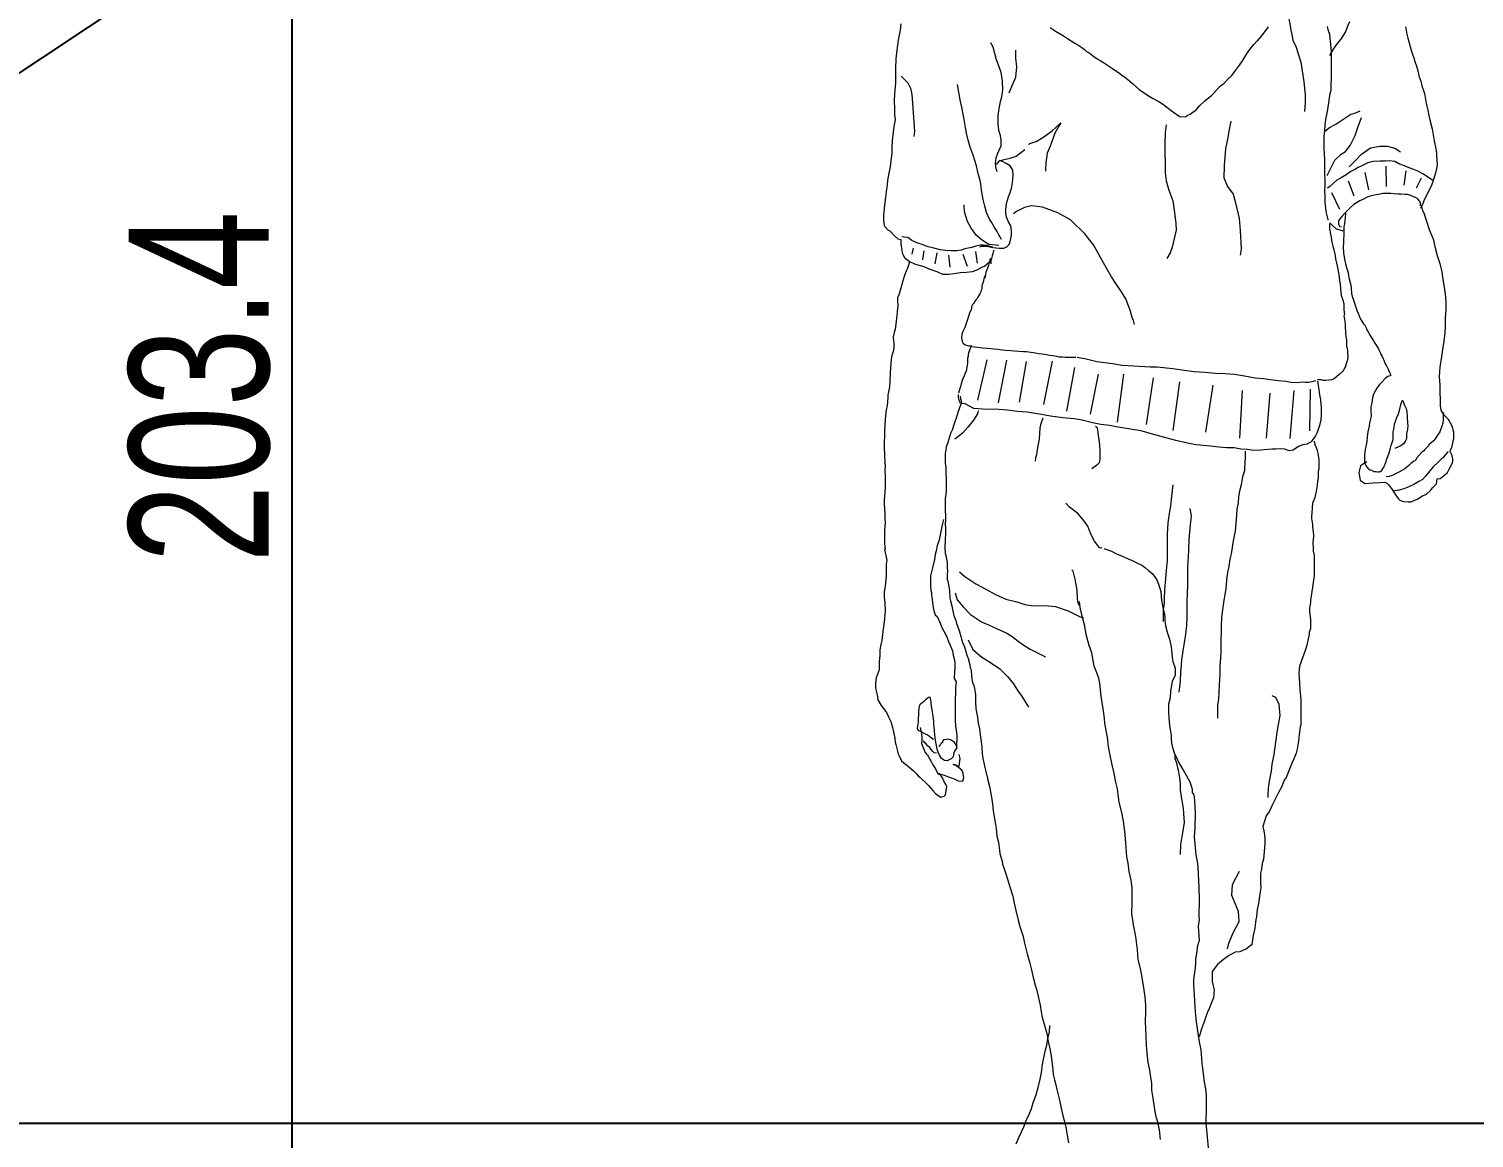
# Model space of a CAD drawing. Header units: centimetres. Extents: x 77721 to 213373, y -51694 to -17847.
# Drawn here: x 79143.6 to 79272.7, y -25194.9 to -25095.9 of the extents above; entities that cross this region are included whole.
import ezdxf

# ---------------------------------------------------------------- set-up
doc = ezdxf.new("R2010")
doc.units = ezdxf.units.CM
doc.header["$LTSCALE"] = 5
doc.header["$MEASUREMENT"] = 0
doc.layers.add('A-FURN', color=25, linetype='Continuous', lineweight=15, true_color=0xa46651)
doc.layers.add('KOTI', color=4, linetype='Continuous')
doc.styles.add('4-', font='simp.shx', dxfattribs={"width": 0.75})
doc.dimstyles.new('KOTI_K50.0cm', dxfattribs={"dimtxt": 12.5, "dimasz": 12.5, "dimexe": 12.5, "dimexo": 0, "dimgap": 2, "dimtad": 1, "dimdec": 1, "dimrnd": 0.1, "dimdsep": 46, "dimtxsty": '4-', "dimtsz": 3, "dimcen": 0.09, "dimdle": 4.5, "dimclrd": 256, "dimclrt": 256, "dimaunit": 1, "dimazin": 2, "dimtfac": 1, "dimtdec": 4, "dimtix": 1, "dimtmove": 2, "dimatfit": 3, "dimfxl": 12.5, "dimfxlon": 1, "dimtvp": 1, "dimtolj": 1, "dimtzin": 0, "dimarcsym": 0})

# ---------------------------------------------------------------- blocks, each defined once
blk = doc.blocks.new('*D189')
at = {"layer": 'Defpoints', "color": 0, "linetype": 'Continuous', "transparency": 16777216}
for p in [(79253.7, -25011.55), (78981.81, -25161.55), (79028.7, -25161.55)]:
    blk.add_point(p, dxfattribs=at)
at = {"layer": 'KOTI', "linetype": 'Continuous', "lineweight": -2, "transparency": 16777216}
for p, q in [((78981.81, -25007.05), (78981.81, -25166.05)), ((78984.81, -25014.55), (78978.81, -25008.55)), ((78984.81, -25164.55), (78978.81, -25158.55))]:
    blk.add_line(p, q, dxfattribs=at)
at = {"layer": 'KOTI', "color": 0, "linetype": 'Continuous', "lineweight": -2, "transparency": 16777216}
for p, q in [((78994.31, -25011.55), (78969.31, -25011.55)), ((78994.31, -25161.55), (78969.31, -25161.55))]:
    blk.add_line(p, q, dxfattribs=at)
at = {"layer": 'KOTI', "linetype": 'Continuous', "transparency": 16777216, "insert": (78973.56, -25086.55), "char_height": 12.5, "attachment_point": 5, "rotation": 90, "style": '4-'}
blk.add_mtext('\\A1;150', dxfattribs=at)
blk = doc.blocks.new('*D195')
at = {"layer": 'Defpoints', "color": 0, "linetype": 'Continuous', "transparency": 16777216}
for p in [(79167.15, -25026.16), (79253.7, -25026.16), (79243.7, -25229.55)]:
    blk.add_point(p, dxfattribs=at)
at = {"layer": 'KOTI', "linetype": 'Continuous', "lineweight": -2, "transparency": 16777216}
for p, q in [((79167.15, -25234.05), (79167.15, -25021.66)), ((79170.15, -25029.16), (79164.15, -25023.16)), ((79170.15, -25232.55), (79164.15, -25226.55))]:
    blk.add_line(p, q, dxfattribs=at)
at = {"layer": 'KOTI', "color": 0, "linetype": 'Continuous', "lineweight": -2, "transparency": 16777216}
for p, q in [((79179.65, -25026.16), (79154.65, -25026.16)), ((79179.65, -25229.55), (79154.65, -25229.55))]:
    blk.add_line(p, q, dxfattribs=at)
at = {"layer": 'KOTI', "linetype": 'Continuous', "transparency": 16777216, "insert": (79158.9, -25127.86), "char_height": 12.5, "attachment_point": 5, "rotation": 90, "style": '4-'}
blk.add_mtext('\\A1;203.4', dxfattribs=at)
blk = doc.blocks.new('PEOPLE11')
at = {"linetype": 'Continuous'}
for points in [[(0.11411, 0.76472), (0.11452, 0.76211), (0.11463, 0.7618), (0.11525, 0.75908), (0.11588, 0.75668), (0.11693, 0.75282), (0.11776, 0.75042), (0.11839, 0.74843), (0.1186, 0.7477), (0.11985, 0.74425), (0.12058, 0.74164), (0.12089, 0.73976), (0.12194, 0.73715), (0.12246, 0.73464), (0.1233, 0.73235), (0.12382, 0.73078), (0.12434, 0.72681), (0.12497, 0.7243), (0.12539, 0.72232), (0.12601, 0.7196), (0.12664, 0.71668), (0.12758, 0.71281), (0.12821, 0.70978), (0.12862, 0.70665), (0.12946, 0.70268), (0.12988, 0.70028), (0.12988, 0.69944), (0.13019, 0.69453), (0.12977, 0.69161), (0.12852, 0.68743), (0.12747, 0.6844), (0.12601, 0.68117), (0.12361, 0.67667), (0.12309, 0.67511), (0.12173, 0.67218)], [(-0.10023, 0.63667), (-0.09949, 0.64022), (-0.09835, 0.64335), (-0.09761, 0.6467), (-0.09803, 0.64482), (-0.10064, 0.64262), (-0.10179, 0.64231), (-0.10451, 0.64085), (-0.10691, 0.63991), (-0.10973, 0.63959), (-0.11297, 0.63939), (-0.11631, 0.63897), (-0.11882, 0.63865), (-0.12185, 0.63865), (-0.12467, 0.63991), (-0.12874, 0.64137), (-0.13135, 0.64241), (-0.13386, 0.64325), (-0.13616, 0.64388), (-0.13898, 0.64523), (-0.14106, 0.6467), (-0.142, 0.64858), (-0.14253, 0.65067), (-0.14305, 0.65432), (-0.14305, 0.6562), (-0.14462, 0.65662), (-0.14681, 0.6586), (-0.14859, 0.66048), (-0.14973, 0.66111), (-0.15141, 0.6631), (-0.15193, 0.66592), (-0.15193, 0.66905), (-0.15141, 0.67375), (-0.15088, 0.67793), (-0.15036, 0.682), (-0.15005, 0.68419), (-0.14984, 0.6867), (-0.14921, 0.69015), (-0.14859, 0.69339), (-0.14817, 0.69673), (-0.14775, 0.70038), (-0.14775, 0.7032), (-0.14744, 0.70665), (-0.14691, 0.71114), (-0.1466, 0.71396), (-0.14597, 0.71741), (-0.14629, 0.72033), (-0.14639, 0.72326), (-0.1465, 0.72671), (-0.14639, 0.73088), (-0.14597, 0.73443), (-0.14577, 0.736), (-0.14587, 0.73966), (-0.14587, 0.74352), (-0.14556, 0.74854), (-0.14493, 0.75418), (-0.14441, 0.75804), (-0.14336, 0.76305), (-0.14315, 0.7664)], [(-0.06711, 0.76452), (-0.06555, 0.76337), (-0.0644, 0.76264), (-0.06116, 0.76065), (-0.06033, 0.76013), (-0.05834, 0.75888), (-0.05458, 0.75647), (-0.05301, 0.75564), (-0.05092, 0.75428), (-0.04967, 0.75324), (-0.04852, 0.7523), (-0.04716, 0.75146), (-0.04549, 0.7501), (-0.04434, 0.74937), (-0.0432, 0.74854), (-0.04163, 0.7476), (-0.03985, 0.74655), (-0.03536, 0.74363), (-0.03421, 0.74279), (-0.03233, 0.74154), (-0.03077, 0.74039), (-0.02847, 0.73882), (-0.02732, 0.73778), (-0.02513, 0.7359), (-0.02345, 0.73443), (-0.02168, 0.73287), (-0.01959, 0.7313), (-0.01667, 0.72942), (-0.01489, 0.72838), (-0.01197, 0.72691), (-0.01029, 0.72587), (-0.00852, 0.72451), (-0.00549, 0.72221), (-0.00131, 0.71929), (-0.00079, 0.71898), (0.00203, 0.71918), (0.00276, 0.7196), (0.00433, 0.72033), (0.00569, 0.72127), (0.00725, 0.72253), (0.00913, 0.72462), (0.01133, 0.72671), (0.01174, 0.72712), (0.01362, 0.72869), (0.01509, 0.72984), (0.01624, 0.73088), (0.01874, 0.7337), (0.01979, 0.73464), (0.02167, 0.736), (0.02355, 0.73809), (0.02543, 0.73997), (0.02741, 0.74258), (0.0295, 0.7453), (0.03128, 0.74801), (0.03305, 0.75094), (0.03462, 0.75324), (0.03671, 0.75574), (0.03848, 0.75762), (0.03859, 0.75762), (0.04089, 0.76023), (0.04412, 0.76472)], [(0.07462, 0.66623), (0.07462, 0.66665), (0.07389, 0.66936), (0.07368, 0.67072), (0.07347, 0.6726), (0.07316, 0.67511), (0.07306, 0.67657), (0.07306, 0.67835), (0.07295, 0.68127), (0.07316, 0.68378), (0.07306, 0.68712), (0.07285, 0.68952), (0.07285, 0.69203), (0.07295, 0.69474), (0.07295, 0.69704), (0.07274, 0.70028), (0.07264, 0.70268), (0.07264, 0.70623), (0.07264, 0.70916), (0.07285, 0.71166), (0.07316, 0.71511), (0.07368, 0.71835), (0.07431, 0.72159), (0.07494, 0.72608), (0.07535, 0.72869), (0.07567, 0.73088), (0.07609, 0.73255), (0.07619, 0.73558), (0.07629, 0.73809), (0.0764, 0.74237), (0.0764, 0.74551), (0.0764, 0.7476), (0.0764, 0.7524), (0.07619, 0.75355), (0.07598, 0.75595), (0.07567, 0.75908), (0.07546, 0.76086), (0.07473, 0.76274), (0.07431, 0.76504)], [(0.05405, 0.77392), (0.05446, 0.76984), (0.0553, 0.76535), (0.05551, 0.76316), (0.05603, 0.76086), (0.05666, 0.75804), (0.05833, 0.75438), (0.05958, 0.75052), (0.06073, 0.74686), (0.06136, 0.74237), (0.06219, 0.73684), (0.06293, 0.73015), (0.06282, 0.72608), (0.06261, 0.72169)], [(0.07556, 0.75021), (0.07734, 0.75344), (0.0788, 0.75564), (0.08152, 0.75908), (0.0834, 0.76211), (0.08486, 0.76556), (0.08559, 0.76744)], [(-0.09396, 0.69119), (-0.09427, 0.6913), (-0.09479, 0.69349), (-0.095, 0.69516), (-0.09469, 0.69798), (-0.09385, 0.70049), (-0.09312, 0.70195), (-0.09218, 0.70414), (-0.09208, 0.70696), (-0.0925, 0.70937), (-0.09323, 0.71198), (-0.09364, 0.71553), (-0.09364, 0.71929), (-0.09333, 0.72221), (-0.09239, 0.72671), (-0.09176, 0.72911), (-0.09124, 0.73266), (-0.09145, 0.73705), (-0.09208, 0.74154), (-0.09312, 0.74446), (-0.09448, 0.74801), (-0.09626, 0.75438), (-0.0973, 0.75658)], [(-0.088, 0.7312), (-0.08769, 0.73203), (-0.08633, 0.73527), (-0.08456, 0.73913), (-0.08404, 0.74446), (-0.08456, 0.74874), (-0.08466, 0.75292)], [(-0.14305, 0.73966), (-0.13971, 0.73631), (-0.13824, 0.73349), (-0.13762, 0.73026), (-0.1373, 0.72587), (-0.13699, 0.72096), (-0.13636, 0.71166), (-0.13668, 0.70884)], [(-0.09197, 0.65641), (-0.09323, 0.65881), (-0.09406, 0.66048), (-0.09552, 0.66257), (-0.09709, 0.66518), (-0.09803, 0.66686), (-0.09949, 0.6702), (-0.10043, 0.67344), (-0.10127, 0.67678), (-0.1019, 0.68054), (-0.10263, 0.68587), (-0.10378, 0.69004), (-0.10472, 0.69391), (-0.10639, 0.69944), (-0.10785, 0.70341), (-0.109, 0.70707), (-0.10973, 0.71052), (-0.11036, 0.71344), (-0.11098, 0.71751), (-0.11213, 0.72378), (-0.11307, 0.72765), (-0.11443, 0.73537)], [(-0.07819, 0.70508), (-0.07798, 0.70508), (-0.07693, 0.7055), (-0.07422, 0.70634), (-0.07087, 0.70832), (-0.06607, 0.71187), (-0.06168, 0.71595), (-0.06273, 0.71417), (-0.06471, 0.71052), (-0.06617, 0.70665), (-0.06711, 0.70404), (-0.06858, 0.70049), (-0.06931, 0.69537), (-0.06941, 0.69224), (-0.06941, 0.6913)], [(-0.008, 0.7149), (-0.00841, 0.71083), (-0.00862, 0.70529), (-0.00862, 0.70101), (-0.00852, 0.69474), (-0.00841, 0.69036), (-0.00789, 0.68628), (-0.00664, 0.68158), (-0.00465, 0.67615), (-0.00382, 0.67145), (-0.00309, 0.66477), (-0.00288, 0.66122), (-0.00497, 0.65255), (-0.00601, 0.64962), (-0.00758, 0.6467)], [(0.02501, 0.71668), (0.02417, 0.7125), (0.02323, 0.70759), (0.02229, 0.70258), (0.02167, 0.69412), (0.02146, 0.68785), (0.02323, 0.68336), (0.02626, 0.6796), (0.02762, 0.67448), (0.02919, 0.66717), (0.02981, 0.66101), (0.03023, 0.6515), (0.02971, 0.64847)], [(0.07295, 0.71166), (0.07525, 0.71354), (0.07859, 0.71511), (0.08214, 0.71751), (0.08611, 0.72023), (0.0882, 0.72086), (0.09092, 0.7219)], [(0.0741, 0.689), (0.07797, 0.69683), (0.08131, 0.69997), (0.0835, 0.70122), (0.0859, 0.70435), (0.08841, 0.70937), (0.08998, 0.71407), (0.09154, 0.71856)], [(-0.09448, 0.69464), (-0.09291, 0.69652), (-0.09062, 0.69725), (-0.08759, 0.69788), (-0.08445, 0.69882), (-0.08007, 0.70226)], [(0.08538, 0.69339), (0.08872, 0.69683), (0.09165, 0.69986), (0.09624, 0.7031), (0.10105, 0.70394), (0.10481, 0.70394), (0.10867, 0.70289), (0.11149, 0.70101)], [(-0.10294, 0.65265), (-0.102, 0.65296), (-0.09949, 0.65296), (-0.09803, 0.65265), (-0.09615, 0.65234), (-0.09458, 0.65213), (-0.09312, 0.65202), (-0.09166, 0.65202), (-0.09082, 0.65202), (-0.08926, 0.65265), (-0.0878, 0.65422), (-0.08759, 0.65537), (-0.08686, 0.6584), (-0.08686, 0.6608), (-0.08717, 0.6633), (-0.08832, 0.6655), (-0.08936, 0.6678), (-0.08968, 0.66968), (-0.08978, 0.67176), (-0.08936, 0.67469), (-0.08884, 0.67646), (-0.08842, 0.67814), (-0.08759, 0.68033), (-0.08686, 0.68242), (-0.08633, 0.68555), (-0.08602, 0.68879), (-0.08623, 0.69182), (-0.08748, 0.69391), (-0.08947, 0.69516), (-0.09145, 0.6961), (-0.09302, 0.69673)], [(0.12288, 0.68994), (0.12037, 0.6913), (0.11776, 0.69224), (0.11599, 0.69297), (0.11358, 0.69401), (0.11066, 0.69495), (0.10867, 0.6961), (0.10596, 0.69652), (0.10387, 0.69641), (0.10115, 0.69641), (0.0975, 0.69621), (0.09489, 0.69547), (0.09175, 0.69391), (0.08987, 0.69307), (0.08862, 0.69234), (0.08611, 0.69109), (0.08381, 0.68942), (0.0812, 0.68785), (0.07901, 0.6866), (0.07556, 0.68346), (0.07431, 0.68263)], [(0.10409, 0.69385), (0.10414, 0.6835)], [(0.08485, 0.68636), (0.08777, 0.67862)], [(0.09332, 0.69056), (0.09525, 0.68179)], [(0.11425, 0.69133), (0.11321, 0.68419)], [(0.1221, 0.68764), (0.11952, 0.68254)], [(0.12779, 0.6866), (0.12288, 0.68994)], [(0.07624, 0.6804), (0.08038, 0.67185)], [(0.12163, 0.67354), (0.12173, 0.67438), (0.12163, 0.6749), (0.12142, 0.67573), (0.121, 0.67605), (0.12027, 0.6772), (0.11922, 0.67782), (0.11807, 0.67824), (0.11672, 0.67887), (0.11505, 0.67929), (0.11369, 0.67939), (0.11191, 0.6796), (0.11024, 0.6796), (0.10826, 0.6797), (0.10658, 0.67981), (0.10512, 0.67991), (0.10262, 0.67991), (0.10032, 0.67939), (0.09917, 0.67918), (0.09802, 0.67908), (0.09604, 0.67855), (0.09447, 0.67793), (0.09269, 0.67699), (0.09081, 0.67615), (0.08904, 0.67511), (0.08768, 0.67427), (0.0858, 0.6726), (0.08465, 0.67135), (0.08287, 0.66968), (0.08162, 0.66821), (0.08058, 0.66696), (0.07995, 0.66592), (0.07985, 0.66424), (0.08047, 0.6632), (0.08131, 0.66289)], [(-0.09333, 0.65338), (-0.09845, 0.6538), (-0.10169, 0.65589), (-0.10482, 0.65871), (-0.10754, 0.66257), (-0.10921, 0.6656), (-0.11057, 0.66999), (-0.11088, 0.6725), (-0.11088, 0.67417)], [(-0.02419, 0.61317), (-0.02471, 0.61515), (-0.02523, 0.61672), (-0.02575, 0.6186), (-0.02638, 0.62048), (-0.02721, 0.62267), (-0.02857, 0.62622), (-0.03066, 0.62978), (-0.03369, 0.63406), (-0.03588, 0.6374), (-0.03839, 0.64189), (-0.04142, 0.64722), (-0.04257, 0.64952), (-0.04508, 0.65369), (-0.04946, 0.65934), (-0.05677, 0.66644), (-0.06325, 0.66999), (-0.07108, 0.67291), (-0.07672, 0.67364), (-0.08017, 0.67281), (-0.08424, 0.67072), (-0.08581, 0.66957)], [(0.09436, 0.54319), (0.09353, 0.54267), (0.09217, 0.54183), (0.09113, 0.5411), (0.09029, 0.53776), (0.09102, 0.53379), (0.09332, 0.53201), (0.0976, 0.53243), (0.10084, 0.53253), (0.10345, 0.53274), (0.1046, 0.53232), (0.10554, 0.53128), (0.10617, 0.53034), (0.10721, 0.52898), (0.10805, 0.52773), (0.10888, 0.52637), (0.11024, 0.52449), (0.11118, 0.52366), (0.11296, 0.52292), (0.11546, 0.52272), (0.11682, 0.52282), (0.11881, 0.52366), (0.12006, 0.52418), (0.12277, 0.52585), (0.12476, 0.52658), (0.12685, 0.52856), (0.12789, 0.52992), (0.12988, 0.53191), (0.13019, 0.53452), (0.13176, 0.53462), (0.13301, 0.53567), (0.13541, 0.53776), (0.13635, 0.53943), (0.13802, 0.54256), (0.13813, 0.5435), (0.13823, 0.54465), (0.13792, 0.54611), (0.1374, 0.54737), (0.13677, 0.54841), (0.13708, 0.54925), (0.13771, 0.5505), (0.13876, 0.55499), (0.13876, 0.55823), (0.13792, 0.56136), (0.13604, 0.5647), (0.13374, 0.5669), (0.13228, 0.5694), (0.13197, 0.5716), (0.13197, 0.57494), (0.13165, 0.57839), (0.13165, 0.58225), (0.13144, 0.58664), (0.13165, 0.59134), (0.13259, 0.59687), (0.13312, 0.60043), (0.13374, 0.6046), (0.13426, 0.60909), (0.13437, 0.6115), (0.13447, 0.61662), (0.13479, 0.62038), (0.13479, 0.62466), (0.13447, 0.62873), (0.13374, 0.63322), (0.13322, 0.63604), (0.1327, 0.63991), (0.13165, 0.64398), (0.1304, 0.64805), (0.12925, 0.65265), (0.12852, 0.6561), (0.12633, 0.66132), (0.12476, 0.66612), (0.12371, 0.66936), (0.12288, 0.67124), (0.12215, 0.67396)], [(0.08235, 0.66069), (0.08193, 0.6609), (0.08079, 0.66122), (0.07891, 0.66174), (0.07671, 0.66372), (0.07556, 0.66487), (0.07535, 0.66372), (0.07535, 0.66184), (0.07546, 0.66122), (0.07588, 0.65913), (0.07609, 0.65766), (0.0764, 0.65589), (0.07661, 0.65432), (0.07703, 0.65307), (0.07755, 0.65119), (0.07797, 0.6491), (0.07817, 0.64816), (0.07838, 0.64659), (0.0788, 0.64429), (0.07932, 0.6421), (0.07985, 0.63949), (0.08016, 0.6373), (0.08047, 0.63542), (0.08079, 0.63385), (0.08089, 0.63113), (0.08131, 0.6281), (0.08173, 0.62654), (0.08225, 0.62508), (0.08256, 0.6234), (0.08267, 0.621), (0.08277, 0.61902), (0.08287, 0.61818), (0.08267, 0.61756), (0.08308, 0.61474), (0.08329, 0.61317), (0.08329, 0.6115), (0.0834, 0.60983), (0.0834, 0.6093), (0.0835, 0.60847), (0.08371, 0.60701), (0.08392, 0.60533), (0.08402, 0.60272), (0.08402, 0.6021), (0.08402, 0.60189), (0.08423, 0.60105), (0.08434, 0.60063), (0.08444, 0.5999), (0.08444, 0.59949), (0.08455, 0.59875), (0.08455, 0.59823), (0.08465, 0.59761), (0.08465, 0.59656), (0.08465, 0.59625), (0.08455, 0.59552), (0.08423, 0.59458), (0.0835, 0.59197), (0.0835, 0.59176), (0.08298, 0.59092), (0.08256, 0.59019), (0.08225, 0.58925), (0.08193, 0.58915), (0.0812, 0.58841), (0.08079, 0.588), (0.08026, 0.58758), (0.07891, 0.58643), (0.07765, 0.58549), (0.0764, 0.58486), (0.07504, 0.58476), (0.07337, 0.58465), (0.07212, 0.58465), (0.07128, 0.58486), (0.07013, 0.58497), (0.06919, 0.58497)], [(0.0834, 0.66978), (0.08329, 0.66738), (0.08308, 0.66612), (0.08287, 0.66435), (0.08267, 0.66299), (0.08267, 0.66111), (0.08267, 0.6586), (0.08246, 0.65662), (0.08246, 0.65484), (0.08235, 0.65275), (0.08246, 0.64941), (0.08277, 0.64764), (0.08308, 0.64544), (0.0835, 0.64398), (0.08402, 0.64221), (0.08476, 0.63959), (0.08496, 0.63771), (0.08517, 0.63698), (0.08611, 0.63312), (0.08632, 0.63166), (0.08653, 0.62894), (0.08705, 0.62664), (0.08737, 0.62612), (0.0881, 0.62393), (0.08862, 0.62246), (0.08956, 0.61944), (0.08987, 0.61881), (0.09102, 0.6162), (0.09186, 0.61484), (0.09269, 0.61348), (0.09311, 0.61306), (0.09395, 0.61139), (0.09436, 0.61035), (0.0952, 0.60899), (0.09572, 0.60795), (0.09708, 0.60575), (0.09771, 0.60471), (0.09844, 0.60356), (0.09917, 0.60251), (0.10032, 0.60063), (0.10053, 0.60022), (0.10126, 0.59844), (0.10168, 0.59771), (0.1022, 0.59677), (0.10272, 0.59562), (0.10293, 0.59499), (0.10376, 0.59301), (0.10439, 0.59207), (0.10523, 0.5904), (0.10564, 0.58935), (0.10596, 0.58883), (0.10617, 0.5881), (0.10638, 0.58737), (0.10638, 0.58695), (0.10554, 0.58674), (0.10512, 0.58653), (0.10366, 0.58559), (0.10178, 0.5835), (0.10084, 0.58256), (0.09948, 0.58068), (0.09854, 0.57912), (0.09781, 0.57766), (0.09729, 0.57578), (0.09687, 0.57327), (0.09645, 0.57108), (0.09635, 0.57066), (0.09635, 0.5694), (0.09656, 0.56638), (0.09593, 0.56376), (0.09572, 0.56293), (0.09551, 0.56126), (0.09489, 0.55844), (0.09457, 0.55583), (0.09426, 0.55353), (0.09395, 0.55175), (0.09342, 0.54935), (0.09311, 0.54684), (0.09311, 0.54361), (0.09322, 0.54287), (0.09395, 0.54089), (0.09478, 0.53984), (0.09583, 0.53911), (0.09677, 0.5388), (0.09792, 0.53828), (0.09896, 0.53817), (0.0998, 0.53807), (0.10053, 0.53807), (0.10105, 0.53817), (0.10157, 0.53828), (0.10178, 0.53849), (0.10241, 0.53932), (0.10314, 0.54058), (0.10335, 0.54131), (0.10376, 0.54193), (0.10418, 0.54329), (0.10439, 0.54413), (0.10439, 0.54413), (0.10512, 0.5459), (0.10575, 0.54768), (0.10617, 0.54935), (0.10679, 0.55154), (0.1069, 0.55196), (0.10773, 0.55457), (0.10773, 0.55645), (0.10784, 0.55844), (0.10826, 0.56042), (0.10847, 0.56241), (0.10888, 0.56376), (0.10951, 0.56533), (0.11045, 0.56763), (0.11108, 0.57003), (0.1116, 0.57233), (0.11243, 0.57431), (0.11264, 0.57431), (0.11327, 0.57285), (0.11358, 0.57202), (0.11442, 0.57034), (0.11473, 0.56878), (0.11494, 0.56648), (0.11494, 0.56544), (0.11515, 0.56314), (0.11525, 0.56126), (0.11484, 0.55865), (0.11473, 0.55833), (0.11463, 0.5575), (0.11463, 0.55489), (0.1139, 0.55342), (0.11296, 0.55227), (0.1116, 0.55133), (0.11055, 0.55071), (0.10857, 0.54987)], [(-0.09646, 0.65244), (-0.09939, 0.65328), (-0.10106, 0.65359), (-0.10284, 0.65359), (-0.10503, 0.65307), (-0.10712, 0.65234), (-0.11057, 0.65161), (-0.11255, 0.65098), (-0.11474, 0.65067), (-0.11777, 0.65067), (-0.12028, 0.65077), (-0.1232, 0.65108), (-0.12644, 0.65192), (-0.12937, 0.65265), (-0.1324, 0.6538), (-0.13459, 0.65463), (-0.13762, 0.65599), (-0.13971, 0.65746), (-0.14148, 0.65766), (-0.14274, 0.65777)], [(-0.13692, 0.65196), (-0.13772, 0.64901)], [(-0.13161, 0.65063), (-0.13227, 0.64612)], [(-0.12493, 0.64966), (-0.12596, 0.64407)], [(-0.11895, 0.64845), (-0.11825, 0.64227)], [(-0.11162, 0.64892), (-0.1095, 0.64283)], [(-0.10522, 0.65025), (-0.10437, 0.64432)], [(-0.09584, 0.65077), (-0.09615, 0.65004), (-0.09636, 0.6492), (-0.09667, 0.64816), (-0.09699, 0.6467), (-0.0973, 0.64576), (-0.0973, 0.64409)], [(-0.13877, 0.64503), (-0.13918, 0.64388), (-0.14002, 0.64137), (-0.14054, 0.64022), (-0.14117, 0.63865), (-0.1418, 0.63698), (-0.14242, 0.63469), (-0.14284, 0.63291), (-0.14326, 0.63155), (-0.14357, 0.63051), (-0.1443, 0.62821), (-0.14493, 0.62664), (-0.14503, 0.6257), (-0.14483, 0.62215), (-0.14503, 0.62152), (-0.14514, 0.61933), (-0.14524, 0.61776), (-0.14545, 0.6163), (-0.14556, 0.61484), (-0.14618, 0.61056), (-0.14671, 0.60909), (-0.14712, 0.6069), (-0.14691, 0.60439), (-0.14681, 0.60345), (-0.14681, 0.60178), (-0.14702, 0.5999), (-0.14785, 0.59729), (-0.14817, 0.59552), (-0.14838, 0.59291), (-0.14848, 0.59134), (-0.14869, 0.588), (-0.14869, 0.58727), (-0.14879, 0.58549), (-0.1489, 0.58413), (-0.14911, 0.58131), (-0.14984, 0.57703), (-0.14984, 0.57578), (-0.15026, 0.57191), (-0.15067, 0.56951), (-0.15109, 0.5669), (-0.15109, 0.56679), (-0.1513, 0.56439), (-0.15141, 0.56188), (-0.15151, 0.55927), (-0.15151, 0.55812), (-0.15151, 0.55603), (-0.15182, 0.55332), (-0.15182, 0.55008), (-0.15161, 0.54684), (-0.15161, 0.5458), (-0.15141, 0.54308), (-0.1513, 0.54058), (-0.15141, 0.53911), (-0.1513, 0.53535), (-0.1512, 0.5342), (-0.1512, 0.53055), (-0.15141, 0.52731), (-0.15161, 0.52606), (-0.15182, 0.52324), (-0.15182, 0.52136), (-0.15182, 0.52136), (-0.15161, 0.51948), (-0.15141, 0.51634), (-0.15141, 0.51394), (-0.1513, 0.51217), (-0.15141, 0.51029), (-0.15161, 0.5082), (-0.15161, 0.50757), (-0.15151, 0.50527), (-0.15151, 0.50308), (-0.15151, 0.50183), (-0.15141, 0.49984), (-0.1513, 0.49859), (-0.15151, 0.49848), (-0.15047, 0.49305), (-0.15067, 0.49096), (-0.15078, 0.48814), (-0.15078, 0.4871), (-0.15078, 0.48501), (-0.15099, 0.48146), (-0.1513, 0.48), (-0.15182, 0.47676), (-0.15172, 0.47415), (-0.15141, 0.47122), (-0.1513, 0.46725), (-0.15151, 0.46318), (-0.15193, 0.46025), (-0.15235, 0.4567), (-0.15297, 0.45211), (-0.15339, 0.45002), (-0.15402, 0.4473), (-0.15402, 0.44448), (-0.15423, 0.44135), (-0.15423, 0.43842), (-0.15433, 0.43707), (-0.1559, 0.43299), (-0.15621, 0.43049), (-0.15621, 0.42777), (-0.15527, 0.42432), (-0.15496, 0.42192), (-0.15329, 0.41889), (-0.15203, 0.41743), (-0.15057, 0.41545), (-0.14953, 0.41325), (-0.14827, 0.41075), (-0.14744, 0.40782), (-0.14702, 0.40552), (-0.14639, 0.40239), (-0.14608, 0.4002), (-0.14577, 0.39905), (-0.14493, 0.3957), (-0.14462, 0.39435), (-0.14378, 0.39268), (-0.14294, 0.3908), (-0.14159, 0.38954), (-0.14023, 0.3885), (-0.13814, 0.38683), (-0.13678, 0.38568), (-0.13542, 0.38432), (-0.13448, 0.38307), (-0.13344, 0.38223), (-0.13229, 0.38119), (-0.13093, 0.37983), (-0.12916, 0.37816), (-0.1279, 0.3768), (-0.12686, 0.37565), (-0.1255, 0.37419), (-0.12414, 0.37314), (-0.12279, 0.3722), (-0.12122, 0.37273), (-0.12049, 0.37346), (-0.11986, 0.37763), (-0.12038, 0.37878), (-0.12122, 0.38014), (-0.12206, 0.38202), (-0.1232, 0.3838), (-0.12404, 0.38432), (-0.12112, 0.38338), (-0.11944, 0.38275), (-0.11788, 0.38223), (-0.116, 0.3816), (-0.11401, 0.38056), (-0.11161, 0.38035), (-0.11109, 0.38233), (-0.11171, 0.38516), (-0.11234, 0.3862), (-0.11391, 0.38735), (-0.11495, 0.38829), (-0.11662, 0.38892), (-0.11558, 0.38892), (-0.11433, 0.38818), (-0.11349, 0.38808), (-0.11297, 0.39194), (-0.11359, 0.39393)], [(-0.10075, 0.63709), (-0.10152, 0.63394), (-0.10177, 0.63361), (-0.10199, 0.63263), (-0.10196, 0.63205), (-0.10196, 0.63143), (-0.10212, 0.63079), (-0.1024, 0.6301), (-0.10253, 0.62967), (-0.1029, 0.62877), (-0.10356, 0.6278), (-0.10397, 0.62709), (-0.10438, 0.62636), (-0.10485, 0.6258), (-0.10529, 0.62514), (-0.10564, 0.62466), (-0.10589, 0.62435), (-0.10627, 0.62389), (-0.10667, 0.62338), (-0.10686, 0.62284), (-0.10721, 0.62209), (-0.10727, 0.62134), (-0.10746, 0.62055), (-0.10802, 0.61947), (-0.1084, 0.61839), (-0.10875, 0.61729), (-0.10909, 0.61621), (-0.10944, 0.6152), (-0.10988, 0.61356), (-0.11022, 0.61258), (-0.1107, 0.61154), (-0.11167, 0.60957), (-0.11214, 0.60826), (-0.11227, 0.60646), (-0.1122, 0.60532), (-0.11205, 0.60451), (-0.1117, 0.60382), (-0.11151, 0.60366), (-0.11041, 0.60278), (-0.10919, 0.60233), (-0.10868, 0.60231), (-0.10765, 0.60222), (-0.10724, 0.60229), (-0.10765, 0.60127), (-0.10806, 0.60046), (-0.10862, 0.59909), (-0.10887, 0.59791), (-0.109, 0.59695), (-0.10922, 0.59581), (-0.10925, 0.59473), (-0.10931, 0.59324), (-0.10941, 0.5923), (-0.10969, 0.59064), (-0.10985, 0.58987), (-0.11026, 0.58859), (-0.11088, 0.58701), (-0.11161, 0.58539), (-0.11192, 0.58452), (-0.11261, 0.58226), (-0.11289, 0.58143), (-0.11318, 0.58045), (-0.11352, 0.57927), (-0.11377, 0.5781)], [(-0.10002, 0.63834), (-0.10075, 0.63709)], [(-0.05411, 0.59637), (-0.05468, 0.59631), (-0.05543, 0.59635), (-0.0565, 0.59633), (-0.05788, 0.59631), (-0.05936, 0.59631), (-0.06086, 0.59641), (-0.06256, 0.59654), (-0.06379, 0.59672), (-0.06551, 0.5971), (-0.06746, 0.59739), (-0.06991, 0.59782), (-0.07302, 0.59818), (-0.07463, 0.59851), (-0.07808, 0.59905), (-0.07915, 0.59913), (-0.08078, 0.59915), (-0.08305, 0.59934), (-0.0854, 0.59959), (-0.08713, 0.59965), (-0.08986, 0.59982), (-0.09147, 0.6), (-0.09379, 0.60034), (-0.09577, 0.60058), (-0.09741, 0.60075), (-0.10136, 0.6011), (-0.10429, 0.60131), (-0.10702, 0.60168), (-0.10777, 0.60179)], [(-0.09938, 0.59504), (-0.1042, 0.57448)], [(-0.08939, 0.59501), (-0.09366, 0.57321)], [(-0.07943, 0.59421), (-0.08296, 0.57355)], [(-0.06607, 0.59449), (-0.0705, 0.57238)], [(-0.05475, 0.59123), (-0.05878, 0.56902)], [(0.06815, 0.58434), (0.06637, 0.58382), (0.06481, 0.58361), (0.06313, 0.58361), (0.06136, 0.58371), (0.05875, 0.5833), (0.05551, 0.5835), (0.05311, 0.58403), (0.04935, 0.58444), (0.04506, 0.58497), (0.04162, 0.58538), (0.03744, 0.5857), (0.0319, 0.58685), (0.02689, 0.58758), (0.02209, 0.58789), (0.01718, 0.58821), (0.01174, 0.58862), (0.00631, 0.58894), (0.0014, 0.58967), (-0.00455, 0.5905), (-0.00779, 0.59092), (-0.01259, 0.59134), (-0.01614, 0.59144), (-0.02439, 0.59186), (-0.03045, 0.59228), (-0.03536, 0.59311), (-0.0433, 0.59416), (-0.04884, 0.59552), (-0.05333, 0.59635)], [(0.06919, 0.58424), (0.0693, 0.5834), (0.06961, 0.58204), (0.06982, 0.58006), (0.07013, 0.57734), (0.07065, 0.57473), (0.07097, 0.57243), (0.07107, 0.57087), (0.07107, 0.56732), (0.07086, 0.5646), (0.07024, 0.56167), (0.06909, 0.55802), (0.06825, 0.55645), (0.06595, 0.55332), (0.06376, 0.55217), (0.06178, 0.55186), (0.05948, 0.55092), (0.05676, 0.54904), (0.05478, 0.54872), (0.05248, 0.54956), (0.05008, 0.54977), (0.04788, 0.54956), (0.046, 0.54956), (0.04392, 0.54935), (0.04026, 0.54904), (0.03681, 0.54893), (0.03337, 0.54945), (0.03002, 0.54966), (0.02668, 0.55019), (0.02271, 0.55029), (0.01739, 0.55071), (0.01456, 0.55113), (0.00715, 0.55175), (0.00287, 0.55269), (-0.00309, 0.55405), (-0.00747, 0.5552), (-0.01301, 0.55677), (-0.02084, 0.55885), (-0.02617, 0.55979), (-0.03338, 0.56094), (-0.03672, 0.56157), (-0.04121, 0.56209), (-0.0456, 0.56303), (-0.05072, 0.56429), (-0.05489, 0.56502), (-0.06064, 0.56554), (-0.06701, 0.56648), (-0.07161, 0.56732), (-0.07881, 0.56836), (-0.08393, 0.56878), (-0.08884, 0.5694), (-0.09333, 0.56982), (-0.10169, 0.56993), (-0.10597, 0.57034), (-0.11046, 0.57275), (-0.11265, 0.57285), (-0.11276, 0.57285), (-0.11297, 0.57337), (-0.11359, 0.57431), (-0.1138, 0.57609), (-0.1138, 0.57745)], [(-0.04256, 0.58779), (-0.04679, 0.56741)], [(-0.0297, 0.58776), (-0.03288, 0.56335)], [(-0.01454, 0.58592), (-0.01814, 0.56218)], [(-0.00117, 0.5839), (-0.00451, 0.5591)], [(0.01587, 0.58219), (0.01211, 0.55825)], [(-0.11307, 0.57651), (-0.11276, 0.57515), (-0.11224, 0.57358), (-0.11255, 0.57285), (-0.11318, 0.57118), (-0.11412, 0.56826), (-0.11506, 0.56544), (-0.11558, 0.56408), (-0.11641, 0.56147), (-0.11715, 0.55927), (-0.11798, 0.5575), (-0.1185, 0.55583), (-0.11944, 0.55248), (-0.12007, 0.55071), (-0.12038, 0.54914), (-0.12059, 0.54747), (-0.1207, 0.54569), (-0.1207, 0.54496), (-0.12059, 0.54225), (-0.12038, 0.54037), (-0.12038, 0.53807), (-0.12028, 0.53661), (-0.12017, 0.53494), (-0.12017, 0.53295), (-0.12007, 0.53086), (-0.12007, 0.52877), (-0.12028, 0.52648), (-0.12059, 0.52439), (-0.12059, 0.52261), (-0.12059, 0.52073), (-0.12059, 0.51948), (-0.12059, 0.51801), (-0.12049, 0.51613), (-0.12049, 0.51352), (-0.12059, 0.51133), (-0.12059, 0.51081), (-0.12049, 0.51029), (-0.12049, 0.50663), (-0.12059, 0.5035), (-0.1208, 0.49932), (-0.1207, 0.4965), (-0.12038, 0.49545), (-0.11965, 0.4918), (-0.11955, 0.48919), (-0.11944, 0.48741), (-0.11955, 0.48543), (-0.11955, 0.48323), (-0.11923, 0.48229), (-0.11871, 0.47937), (-0.1184, 0.47738), (-0.11819, 0.47373), (-0.11798, 0.47237), (-0.11725, 0.46976), (-0.11683, 0.46788), (-0.11631, 0.46475), (-0.11527, 0.46224), (-0.11485, 0.46078), (-0.11422, 0.45911), (-0.11359, 0.45723), (-0.11265, 0.45409), (-0.11224, 0.45273), (-0.11161, 0.45064), (-0.11098, 0.44939), (-0.11004, 0.44647), (-0.10952, 0.44469), (-0.10879, 0.4425), (-0.10869, 0.44218), (-0.10806, 0.43968), (-0.10785, 0.43822), (-0.10743, 0.43707), (-0.10722, 0.43393), (-0.10681, 0.43153), (-0.10649, 0.43007), (-0.10628, 0.42976), (-0.10576, 0.42767), (-0.10524, 0.42453), (-0.10513, 0.42056), (-0.10493, 0.41764), (-0.10461, 0.41545), (-0.10419, 0.41304), (-0.10378, 0.40991), (-0.10315, 0.40699), (-0.10273, 0.40427), (-0.10263, 0.40291), (-0.10231, 0.40061), (-0.1019, 0.39748), (-0.10179, 0.39445), (-0.10137, 0.39194), (-0.10085, 0.38975), (-0.10043, 0.38745), (-0.09991, 0.38526), (-0.09939, 0.38307), (-0.09929, 0.38275), (-0.09897, 0.38087), (-0.09803, 0.37763), (-0.0974, 0.37408), (-0.09699, 0.3722), (-0.09657, 0.36876), (-0.09615, 0.36552), (-0.09573, 0.36228), (-0.09521, 0.35936), (-0.09469, 0.35622), (-0.09427, 0.35236), (-0.09354, 0.34933), (-0.09312, 0.34661), (-0.0927, 0.34358), (-0.09166, 0.33941), (-0.09135, 0.33815), (-0.09062, 0.33565), (-0.08957, 0.33272), (-0.08894, 0.33053), (-0.08769, 0.32656), (-0.08623, 0.32186), (-0.0855, 0.3182), (-0.08456, 0.31455), (-0.08341, 0.30953), (-0.08257, 0.3064), (-0.0809, 0.30118), (-0.08017, 0.29794), (-0.07881, 0.2924), (-0.07746, 0.2877), (-0.07672, 0.28488), (-0.07578, 0.28039), (-0.07484, 0.27642), (-0.07411, 0.27444), (-0.07328, 0.27089), (-0.07265, 0.26848), (-0.07223, 0.26629), (-0.07171, 0.26295), (-0.07119, 0.26013), (-0.06983, 0.25532), (-0.06889, 0.25188), (-0.06816, 0.2477), (-0.06785, 0.24634), (-0.06732, 0.24404), (-0.06659, 0.24049), (-0.06638, 0.23893), (-0.06586, 0.23506), (-0.06555, 0.23088), (-0.06482, 0.22817), (-0.0644, 0.22629), (-0.06367, 0.22326), (-0.06283, 0.21992), (-0.06231, 0.21793), (-0.06095, 0.21135), (-0.06001, 0.20749), (-0.05918, 0.20404), (-0.05845, 0.19997), (-0.05782, 0.1961)], [(0.03076, 0.57942), (0.02939, 0.55524)], [(0.04495, 0.57813), (0.04299, 0.55516)], [(0.0571, 0.57955), (0.05514, 0.55503)], [(0.06537, 0.5801), (0.06509, 0.559)], [(-0.10388, 0.56909), (-0.10419, 0.56752), (-0.10618, 0.56439), (-0.1091, 0.56073), (-0.11161, 0.55791), (-0.11527, 0.55499), (-0.11589, 0.55468)], [(0.13343, 0.56826), (0.13332, 0.56752), (0.13332, 0.56638), (0.13332, 0.56481), (0.13312, 0.56272), (0.13259, 0.56126), (0.13155, 0.55844), (0.1304, 0.55677), (0.12915, 0.55478), (0.12841, 0.55384), (0.12601, 0.55186), (0.1257, 0.55133), (0.12382, 0.54925), (0.12319, 0.54862), (0.12246, 0.54799), (0.11985, 0.54517), (0.11891, 0.54371), (0.11828, 0.5434), (0.11682, 0.54225), (0.11567, 0.5412), (0.11369, 0.53953), (0.11097, 0.53796), (0.10794, 0.5365), (0.10596, 0.53567), (0.10418, 0.53546)], [(-0.07087, 0.56533), (-0.07202, 0.56199), (-0.07234, 0.56032), (-0.07275, 0.55468), (-0.07307, 0.5529), (-0.07369, 0.54935), (-0.07411, 0.54674), (-0.07463, 0.54517), (-0.07484, 0.5434)], [(-0.04393, 0.56136), (-0.0432, 0.56063), (-0.04278, 0.55791), (-0.04257, 0.55645), (-0.04226, 0.55447), (-0.04194, 0.55154), (-0.04173, 0.54893), (-0.04173, 0.54643), (-0.04184, 0.54455), (-0.04215, 0.54267), (-0.0433, 0.54141), (-0.04591, 0.53953)], [(0.06752, 0.55363), (0.06783, 0.55196), (0.06846, 0.55039), (0.06898, 0.54883), (0.0694, 0.54747), (0.06982, 0.54413), (0.06992, 0.54152), (0.06992, 0.53964), (0.06961, 0.53838), (0.06951, 0.53462), (0.06919, 0.53347), (0.06898, 0.53107), (0.06857, 0.52804), (0.06825, 0.52658), (0.06783, 0.52491), (0.06721, 0.52324), (0.06658, 0.52209), (0.06648, 0.5199), (0.06648, 0.51916), (0.06616, 0.5153), (0.06616, 0.51425), (0.06658, 0.51123), (0.06669, 0.50987), (0.06689, 0.50861), (0.0671, 0.5059), (0.0671, 0.50548), (0.067, 0.50339), (0.06689, 0.50214), (0.06689, 0.50172), (0.067, 0.49942), (0.067, 0.49942), (0.067, 0.49754), (0.06742, 0.49535), (0.06742, 0.49368), (0.06752, 0.49169), (0.06752, 0.49013), (0.06742, 0.48678), (0.06742, 0.48522), (0.06679, 0.48041), (0.06669, 0.47895), (0.06648, 0.47822), (0.06606, 0.47592), (0.06554, 0.47258), (0.06554, 0.47227), (0.06554, 0.47143), (0.06512, 0.46861), (0.06512, 0.46851), (0.06512, 0.46683), (0.06533, 0.46537), (0.06564, 0.46276), (0.06554, 0.45827), (0.06501, 0.45608), (0.06491, 0.45524), (0.06428, 0.45211), (0.06355, 0.44908), (0.06272, 0.44647), (0.06157, 0.44323), (0.06, 0.43895), (0.05969, 0.4354), (0.05979, 0.4331), (0.06021, 0.42725), (0.06063, 0.42192), (0.06073, 0.41921), (0.06073, 0.41471), (0.06063, 0.41294), (0.06063, 0.41179), (0.06063, 0.40907), (0.06031, 0.40813), (0.0599, 0.40416), (0.05948, 0.40082), (0.05885, 0.39664), (0.05833, 0.39466), (0.05718, 0.39174), (0.05634, 0.38986), (0.05426, 0.38484), (0.05321, 0.38223), (0.05227, 0.38087), (0.05081, 0.37732), (0.04924, 0.37461), (0.04768, 0.37126), (0.046, 0.36813), (0.04465, 0.3651), (0.04298, 0.3628), (0.0413, 0.35737), (0.04183, 0.35518), (0.04235, 0.35173), (0.04235, 0.34839), (0.04172, 0.34066), (0.04099, 0.33847), (0.04057, 0.33554), (0.04016, 0.33345), (0.04016, 0.33345), (0.04016, 0.33147), (0.04016, 0.32896), (0.04026, 0.32604), (0.03984, 0.32301), (0.03911, 0.31799), (0.03848, 0.31497), (0.03807, 0.31131), (0.03775, 0.30985), (0.03723, 0.30556), (0.03639, 0.3018), (0.03577, 0.29742), (0.03545, 0.29679), (0.03295, 0.29502), (0.02961, 0.29345), (0.0272, 0.29324), (0.02386, 0.29146), (0.02125, 0.28948), (0.01812, 0.28697), (0.01551, 0.28342), (0.01551, 0.28165), (0.01551, 0.2783), (0.01582, 0.27674), (0.01613, 0.27538), (0.01645, 0.27402), (0.01613, 0.27005), (0.01477, 0.26681), (0.01383, 0.2641), (0.01342, 0.26347), (0.01216, 0.26002), (0.01154, 0.25835), (0.01007, 0.25418), (0.00882, 0.2501)], [(0.03232, 0.54862), (0.03232, 0.5459), (0.03211, 0.54235), (0.03201, 0.54026), (0.03201, 0.53849), (0.03096, 0.53546), (0.03023, 0.53138), (0.0295, 0.52815), (0.02887, 0.52522), (0.02867, 0.5223), (0.02814, 0.51906), (0.02783, 0.51593), (0.02752, 0.51175), (0.0272, 0.50788), (0.02637, 0.50381), (0.02574, 0.49942), (0.02511, 0.49629), (0.02449, 0.49357), (0.02397, 0.48971), (0.02344, 0.48752), (0.02303, 0.48449), (0.0224, 0.47853), (0.02198, 0.4753), (0.02146, 0.47268), (0.02073, 0.46788), (0.02031, 0.4637), (0.0201, 0.45984), (0.01989, 0.44939), (0.01989, 0.44636), (0.01979, 0.44323), (0.01947, 0.43905), (0.01937, 0.43487), (0.01906, 0.42955), (0.01885, 0.42537), (0.01874, 0.42234), (0.01822, 0.419), (0.01812, 0.41722), (0.01812, 0.41482), (0.01812, 0.41252)], [(0.13583, 0.54831), (0.13562, 0.5482), (0.13291, 0.54507), (0.13249, 0.54465), (0.13082, 0.54308), (0.12821, 0.54058), (0.1257, 0.53776), (0.12413, 0.53567), (0.12267, 0.5342), (0.12079, 0.53306), (0.11828, 0.53159), (0.11567, 0.53034), (0.11317, 0.5293), (0.11076, 0.52877), (0.10784, 0.52815)], [(-0.00935, 0.46172), (-0.00925, 0.46506), (-0.00925, 0.46809), (-0.00883, 0.47101), (-0.00883, 0.4731), (-0.00862, 0.47801), (-0.0081, 0.48355), (-0.00779, 0.48783), (-0.00737, 0.49284), (-0.00726, 0.49671), (-0.00726, 0.50078), (-0.00737, 0.50632), (-0.00695, 0.51206), (-0.00622, 0.51676), (-0.00559, 0.52052), (-0.00507, 0.52564), (-0.00434, 0.53138)], [(-0.04069, 0.49932), (-0.04121, 0.49911), (-0.04194, 0.49932), (-0.0433, 0.50109), (-0.04455, 0.50277), (-0.04633, 0.50621), (-0.0479, 0.51029), (-0.05009, 0.51342), (-0.05301, 0.51687), (-0.05719, 0.5201), (-0.05918, 0.52198)], [(0.00412, 0.51927), (0.00475, 0.51561), (0.00454, 0.51394), (0.00433, 0.51102), (0.00391, 0.50736), (0.0036, 0.50371), (0.00339, 0.49817), (0.00328, 0.49493), (0.00297, 0.4895), (0.00287, 0.48605), (0.00287, 0.47989), (0.00266, 0.47644), (0.00255, 0.47164), (0.00255, 0.46673), (0.00255, 0.46422), (0.00234, 0.45973), (0.00182, 0.45524), (0.00109, 0.44991), (0.00057, 0.44678), (-0.00016, 0.44229), (-0.00027, 0.43947), (-0.00068, 0.43592), (-0.00089, 0.43153), (-0.00121, 0.4285), (-0.00152, 0.42568)], [(-0.12153, 0.51373), (-0.12216, 0.51102), (-0.123, 0.50673), (-0.12341, 0.50485), (-0.12383, 0.50277), (-0.12477, 0.50057), (-0.12529, 0.49786), (-0.12571, 0.49598), (-0.12613, 0.49336), (-0.12686, 0.48971), (-0.12738, 0.48772), (-0.12811, 0.48501), (-0.12811, 0.48376), (-0.12811, 0.48062), (-0.12811, 0.4801), (-0.1279, 0.47759), (-0.1277, 0.47644), (-0.12759, 0.47519), (-0.12749, 0.47425), (-0.12676, 0.46892), (-0.12644, 0.46715), (-0.12571, 0.46516), (-0.12477, 0.46433), (-0.1232, 0.46088), (-0.12258, 0.459), (-0.12132, 0.45691), (-0.11976, 0.45388), (-0.11903, 0.45159), (-0.11819, 0.45002), (-0.11735, 0.44803), (-0.11694, 0.44678), (-0.11652, 0.44459), (-0.116, 0.44271), (-0.11579, 0.44093), (-0.11579, 0.43822), (-0.11589, 0.43654), (-0.116, 0.43268), (-0.11506, 0.43101), (-0.11537, 0.42808), (-0.11537, 0.42485), (-0.11558, 0.42265), (-0.11558, 0.42015), (-0.11558, 0.41774), (-0.11558, 0.41586), (-0.11558, 0.41315), (-0.11558, 0.41158), (-0.11537, 0.40834), (-0.11506, 0.40646), (-0.11474, 0.40375), (-0.11464, 0.40155), (-0.11485, 0.39967), (-0.11495, 0.39727), (-0.11547, 0.39612), (-0.11621, 0.39497), (-0.11662, 0.39278), (-0.11756, 0.39174), (-0.11965, 0.39069), (-0.12101, 0.3909), (-0.12247, 0.39194), (-0.1231, 0.39278), (-0.12362, 0.39362), (-0.12414, 0.39518), (-0.12467, 0.39654), (-0.12488, 0.39779), (-0.1254, 0.4002), (-0.12571, 0.40249), (-0.12592, 0.40416), (-0.12602, 0.40594), (-0.12623, 0.40834), (-0.12644, 0.40928), (-0.12644, 0.41106), (-0.12676, 0.41357), (-0.12696, 0.41451), (-0.12717, 0.41555), (-0.12728, 0.4167), (-0.12749, 0.41764), (-0.1278, 0.42015), (-0.12801, 0.42192), (-0.12832, 0.42328), (-0.12832, 0.42328), (-0.12853, 0.42328), (-0.12916, 0.42307), (-0.12999, 0.42244), (-0.13072, 0.42192), (-0.13166, 0.42088), (-0.13334, 0.41941), (-0.13365, 0.4191), (-0.13407, 0.41764), (-0.13417, 0.41576), (-0.13417, 0.41419), (-0.13438, 0.41252), (-0.13438, 0.41148), (-0.13448, 0.41012), (-0.1348, 0.40876), (-0.1349, 0.40709), (-0.13417, 0.40625), (-0.13292, 0.40573), (-0.1324, 0.40542), (-0.13083, 0.40458), (-0.12958, 0.40396), (-0.12864, 0.40333), (-0.12738, 0.40239), (-0.12655, 0.40187)], [(-0.03975, 0.4989), (-0.03578, 0.49754), (-0.03296, 0.49608), (-0.03077, 0.49524), (-0.02742, 0.49378), (-0.02523, 0.49284), (-0.02293, 0.49169), (-0.02043, 0.49044), (-0.01855, 0.48919), (-0.01698, 0.48772), (-0.0151, 0.48616), (-0.01395, 0.4847), (-0.0127, 0.48292), (-0.01186, 0.48083), (-0.01144, 0.47926), (-0.01071, 0.47697), (-0.0105, 0.47446), (-0.01029, 0.47258), (-0.00988, 0.46986), (-0.00946, 0.46798), (-0.00883, 0.46548), (-0.00873, 0.46381), (-0.00862, 0.46234), (-0.00831, 0.45952), (-0.00747, 0.45629), (-0.00632, 0.45284), (-0.00591, 0.45117), (-0.00538, 0.44887), (-0.00528, 0.44709), (-0.00497, 0.44354), (-0.00465, 0.44145), (-0.0033, 0.43801), (-0.0033, 0.43425), (-0.00486, 0.43143), (-0.0057, 0.4261), (-0.00601, 0.42286), (-0.00674, 0.41962), (-0.00674, 0.41555), (-0.00664, 0.41283), (-0.00622, 0.40866), (-0.00591, 0.40678), (-0.00538, 0.40364), (-0.00538, 0.40228), (-0.00528, 0.39978), (-0.00476, 0.39748), (-0.00371, 0.39435), (-0.00256, 0.39215), (-0.00173, 0.39017), (0.00026, 0.38693), (0.00109, 0.38547), (0.00245, 0.38307), (0.00412, 0.38014), (0.00475, 0.37805), (0.00527, 0.37628), (0.00537, 0.37471), (0.0061, 0.37346), (0.00652, 0.37053), (0.00663, 0.3674), (0.00684, 0.36416), (0.00684, 0.36155), (0.00673, 0.35883), (0.00663, 0.35633), (0.00631, 0.35215), (0.00673, 0.34839), (0.00694, 0.34473), (0.00715, 0.34275), (0.00778, 0.33951), (0.00809, 0.337), (0.0083, 0.33303), (0.00872, 0.32635), (0.00882, 0.32008), (0.00892, 0.31726), (0.00872, 0.31423), (0.00872, 0.3112), (0.00882, 0.30985), (0.0084, 0.3065), (0.00892, 0.29919), (0.00788, 0.29585), (0.00767, 0.29355), (0.00694, 0.2899), (0.00694, 0.28708), (0.00663, 0.28394), (0.0061, 0.28071), (0.006, 0.27872), (0.006, 0.27663), (0.00621, 0.27392), (0.00631, 0.27151), (0.00652, 0.26848), (0.00673, 0.26556), (0.00684, 0.26295), (0.00704, 0.26117), (0.00736, 0.25783), (0.00788, 0.25418), (0.0083, 0.25083), (0.00882, 0.2476), (0.00966, 0.24352), (0.01007, 0.23903), (0.01028, 0.23673), (0.0106, 0.23391), (0.01101, 0.23015), (0.01122, 0.22806), (0.01206, 0.22357), (0.01237, 0.22033), (0.01248, 0.21783), (0.01248, 0.21166), (0.01227, 0.20832), (0.01227, 0.20623), (0.01342, 0.19349)], [(-0.11339, 0.4871), (-0.11067, 0.4847), (-0.10493, 0.48094), (-0.0996, 0.47812), (-0.09532, 0.47561), (-0.08978, 0.4731), (-0.08404, 0.47174), (-0.07996, 0.47049), (-0.07578, 0.46976), (-0.06962, 0.46986), (-0.0644, 0.46934), (-0.05792, 0.46725), (-0.05186, 0.46422), (-0.05019, 0.4637)], [(-0.05218, 0.46976), (-0.05291, 0.47112), (-0.05322, 0.47352), (-0.05333, 0.4777), (-0.05437, 0.48334), (-0.05542, 0.48741), (-0.05604, 0.48814)], [(-0.11558, 0.47644), (-0.11453, 0.47289), (-0.11151, 0.46924), (-0.10775, 0.46527), (-0.10211, 0.46161), (-0.09855, 0.46005), (-0.09417, 0.45806), (-0.08926, 0.45576), (-0.08654, 0.4542), (-0.08351, 0.45179), (-0.08059, 0.4497), (-0.07735, 0.44772), (-0.07349, 0.44574), (-0.06952, 0.44375)], [(-0.01082, 0.19777), (-0.01144, 0.20268), (-0.01217, 0.20665), (-0.01322, 0.2101), (-0.01395, 0.21428), (-0.01458, 0.21887), (-0.0152, 0.22294), (-0.01531, 0.2266), (-0.01593, 0.23067), (-0.01635, 0.23318), (-0.01708, 0.23705), (-0.01761, 0.24185), (-0.01792, 0.24582), (-0.01813, 0.25062), (-0.01834, 0.25407), (-0.01844, 0.25825), (-0.01834, 0.26243), (-0.01834, 0.26274), (-0.01834, 0.26629), (-0.01865, 0.27057), (-0.01928, 0.27507), (-0.02001, 0.27935), (-0.02084, 0.28405), (-0.0222, 0.28969), (-0.02262, 0.29439), (-0.02345, 0.30128), (-0.0246, 0.30724), (-0.02544, 0.31298), (-0.02523, 0.31841), (-0.02533, 0.32604), (-0.02575, 0.33001), (-0.0269, 0.33429), (-0.02742, 0.33857), (-0.02795, 0.34181), (-0.02847, 0.34902), (-0.02909, 0.35486), (-0.02972, 0.36009), (-0.03056, 0.36447), (-0.03192, 0.3697), (-0.03275, 0.37649), (-0.03359, 0.37983), (-0.03463, 0.38516), (-0.03557, 0.38871), (-0.03672, 0.39456), (-0.03735, 0.398), (-0.03787, 0.40291), (-0.03923, 0.40981), (-0.03933, 0.41252), (-0.04006, 0.41722), (-0.04111, 0.4238), (-0.04173, 0.43028), (-0.04236, 0.43289), (-0.04372, 0.43654), (-0.04466, 0.43905), (-0.04518, 0.44187), (-0.04591, 0.44574), (-0.04716, 0.4496), (-0.04873, 0.45514), (-0.04946, 0.45931), (-0.05072, 0.46454), (-0.05176, 0.46892), (-0.05218, 0.47195)], [(-0.109, 0.45242), (-0.10649, 0.44751), (-0.1019, 0.44354), (-0.09761, 0.44083), (-0.09281, 0.43759), (-0.08884, 0.43372), (-0.08581, 0.43007), (-0.08362, 0.42652), (-0.08142, 0.42338), (-0.07808, 0.41806)], [(0.04402, 0.3721), (0.04402, 0.37346), (0.04423, 0.3768), (0.04465, 0.38035), (0.04569, 0.38547), (0.046, 0.38902), (0.04705, 0.39403), (0.04799, 0.4003), (0.04882, 0.40636), (0.05008, 0.41388), (0.04966, 0.41941), (0.04788, 0.42307), (0.046, 0.42391)], [(-0.13344, 0.40782), (-0.13271, 0.40458), (-0.1326, 0.4026), (-0.1326, 0.40124), (-0.13271, 0.39967), (-0.13093, 0.39497), (-0.1302, 0.39414), (-0.12958, 0.39372), (-0.12926, 0.39309), (-0.1277, 0.39017), (-0.12696, 0.38881), (-0.12623, 0.38777), (-0.1254, 0.3863), (-0.12488, 0.38516), (-0.12414, 0.38401), (-0.12414, 0.3838), (-0.12414, 0.3838)], [(-0.12508, 0.39466), (-0.12634, 0.39487), (-0.12696, 0.3955), (-0.12801, 0.39664), (-0.12843, 0.39758), (-0.12916, 0.398), (-0.12968, 0.39842), (-0.13041, 0.39936), (-0.13104, 0.39988), (-0.13135, 0.4004), (-0.13177, 0.40093)], [(-0.11453, 0.39706), (-0.11474, 0.3979), (-0.11537, 0.39926), (-0.1161, 0.4004), (-0.11694, 0.40082), (-0.11767, 0.40124), (-0.11861, 0.40166), (-0.11934, 0.40187), (-0.12017, 0.40166), (-0.12101, 0.40155), (-0.12153, 0.40145), (-0.12185, 0.40093), (-0.12206, 0.4004), (-0.12206, 0.40009), (-0.12268, 0.39967), (-0.12289, 0.39946), (-0.1231, 0.39915), (-0.1232, 0.39894), (-0.12373, 0.39832), (-0.12383, 0.3979)], [(-0.0035, 0.39362), (-0.0035, 0.39194), (-0.00288, 0.39027), (-0.00162, 0.38516), (-0.0011, 0.38202), (-0.00089, 0.37899), (-0.00079, 0.37575), (-0.00037, 0.37252), (0.00026, 0.36938), (0.00067, 0.36646), (0.00088, 0.36406), (0.0012, 0.35925), (0.00015, 0.3533), (-0.00058, 0.34818), (-0.00089, 0.34306)], [(0.02323, 0.29502), (0.02397, 0.29794), (0.02626, 0.30306), (0.02929, 0.30891), (0.02887, 0.31402), (0.02553, 0.32207), (0.02585, 0.32771), (0.0295, 0.3345)], [(-0.08445, 0.19568), (-0.08289, 0.19923), (-0.08059, 0.20425), (-0.07902, 0.20811), (-0.07766, 0.21104), (-0.07683, 0.21302), (-0.07558, 0.21699), (-0.07432, 0.22065), (-0.07307, 0.22493), (-0.07213, 0.22859), (-0.0715, 0.23193), (-0.07098, 0.23611), (-0.07014, 0.24028), (-0.06952, 0.24352), (-0.06889, 0.24592), (-0.06826, 0.24906), (-0.06743, 0.25261), (-0.06722, 0.25585)]]:
    blk.add_lwpolyline(points, dxfattribs=at)
blk.add_lwpolyline([(-0.1513, 0.48), (-0.1513, 0.48)], close=True, dxfattribs=at)
blk = doc.blocks.new('*D203')
at = {"layer": 'Defpoints', "color": 0, "linetype": 'Continuous', "transparency": 16777216}
for p in [(79253.7, -25026.16), (79040.7, -25167.68), (79077.81, -25178.5), (79040.7, -25193.55), (79466.7, -25193.55)]:
    blk.add_point(p, dxfattribs=at)
at = {"layer": 'KOTI', "linetype": 'Continuous', "lineweight": -2, "transparency": 16777216}
blk.add_arc((79001.76, -25193.55), 77.52, 360, 33.6006, dxfattribs=at)
at = {"layer": 'KOTI', "linetype": 'Continuous', "transparency": 16777216}
for points in [[(79068.82, -25156.2), (79070.49, -25155.1), (79066.33, -25150.65)], [(79080.28, -25187.55), (79078.28, -25187.55), (79079.28, -25193.55)]]:
    blk.add_solid(points, dxfattribs=at)
at = {"layer": 'KOTI', "linetype": 'Continuous', "transparency": 16777216, "insert": (79085.01, -25168.42), "char_height": 12.5, "attachment_point": 5, "rotation": 286.8003, "style": '4-'}
blk.add_mtext("\\A1;33°36'", dxfattribs=at)

msp = doc.modelspace()

# ---------------------------------------------------------------- linework, layer by layer
at = {"layer": 'KOTI', "color": 2, "linetype": 'Continuous', "true_color": 0xf1eb1f}
msp.add_line((79040.7, -25167.68), (79253.7, -25026.16), dxfattribs=at)
msp.add_lwpolyline([(79040.7, -25193.55), (79466.7, -25193.55)], dxfattribs=at)

# ---------------------------------------------------------------- block references
at = {"layer": 'A-FURN', "xscale": 175.0993450000053, "yscale": 175.0993450000053, "zscale": 175.0993450000053}
msp.add_blockref('PEOPLE11', (79246.57, -25229.64), dxfattribs=at)

# ---------------------------------------------------------------- dimensions: what is measured, and where the dimension line sits
at = {"layer": 'KOTI', "color": 2, "linetype": 'Continuous', "true_color": 0xf1eb1f}
for base, p1, p2, picture, middle in [((78981.81, -25161.55), (79253.7, -25011.55), (79028.7, -25161.55), '*D189', (78973.56, -25086.55)), ((79167.15, -25026.16), (79243.7, -25229.55), (79253.7, -25026.16), '*D195', (79158.9, -25127.86))]:
    dim = msp.add_linear_dim(base=base, p1=p1, p2=p2, angle=90, dimstyle='KOTI_K50.0cm', dxfattribs=at)
    dim.commit()
    dim.dimension.update_dxf_attribs({"geometry": picture, "text_midpoint": middle})
dim = msp.add_angular_dim_2l(base=(79077.81, -25178.5), line1=((79040.7, -25193.55), (79466.7, -25193.55)), line2=((79040.7, -25167.68), (79253.7, -25026.16)), dimstyle='KOTI_K50.0cm', dxfattribs=at)
dim.commit()
dim.dimension.update_dxf_attribs({"geometry": '*D203', "text_midpoint": (79085.01, -25168.42)})

doc.saveas('drawing.dxf')
